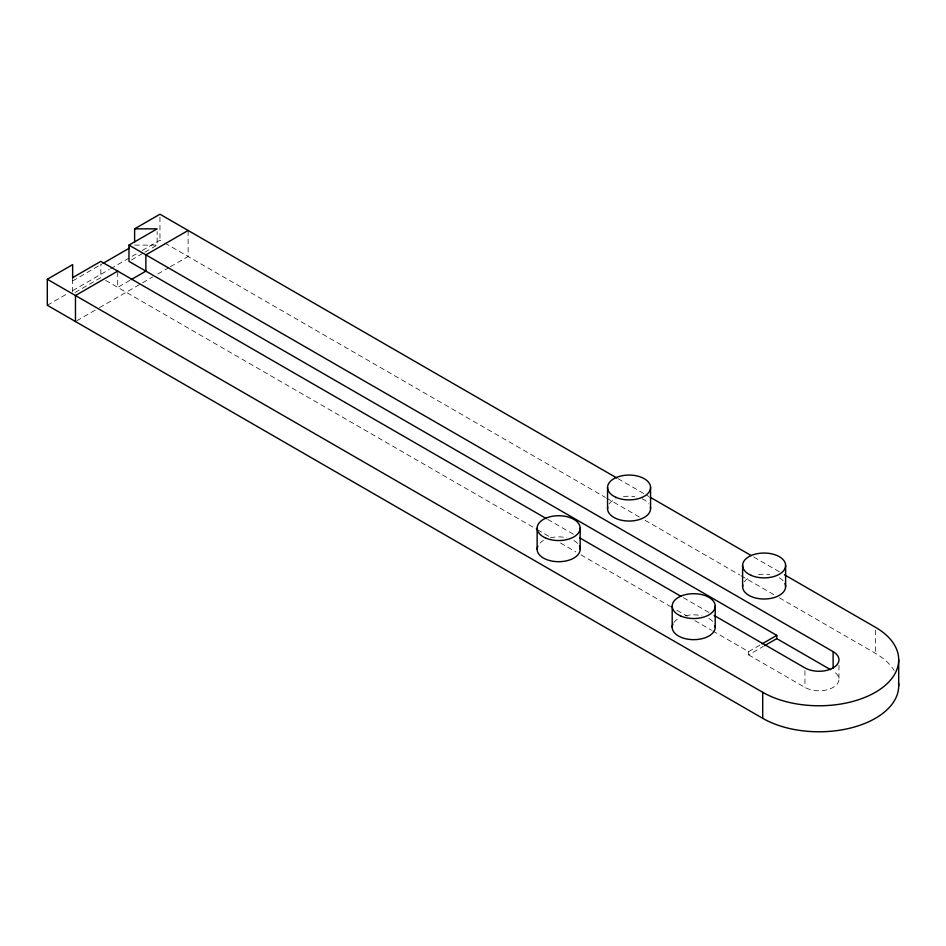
<?xml version="1.0" encoding="UTF-8"?>
<svg xmlns="http://www.w3.org/2000/svg" width="946" height="946" viewBox="0 0 946 946"><rect width="100%" height="100%" fill="white"/><g stroke="black" fill="none" stroke-linecap="round" stroke-linejoin="round"><path stroke-width="0.71" stroke-dasharray="4.73 3.55" d="M72.653 280.891L101.73 264.1M47.3 305.274L67.556 293.579M72.617 290.659L109.322 269.468M110.599 268.735L137.182 253.386M142.243 250.465L159.957 240.237L163.634 242.353M75.101 292.48L100.82 277.639L100.82 264.088M131.435 259.961L143.674 252.889M144.904 252.18L157.142 245.109L157.142 231.557M129.957 280.323L117.718 287.395L117.718 271.124M76.732 320.812L98.254 308.384M99.519 307.651L141.285 283.54M142.562 282.807L152.684 276.953M157.746 274.033L169.145 267.458M170.41 266.725L188.124 256.496L188.124 230.481M712.787 630.958L748.617 651.64L760.868 644.569M748.617 651.64L748.617 654.892L763.316 646.414M134.616 245.109L157.142 245.109M618.128 478.735L648.85 496.473M753.785 557.052L779.386 571.833M164.864 243.063L605.334 497.371M606.611 498.104L639.886 517.32M645.006 520.276L739.713 574.943M740.99 575.688L774.266 594.892M779.386 597.848L875.369 653.272A79.665 45.999 0 0 1 894.136 670.454M547.722 519.389L573.311 534.171M683.379 597.706L708.968 612.488M105.645 280.418L536.181 528.991M537.47 529.736L551.542 537.86M560.505 543.028L575.854 551.896M580.974 554.853L670.56 606.575M676.958 610.265L687.198 616.177M694.872 620.611L711.51 630.213M748.617 654.892L804.951 687.423A19.913 11.494 0 0 0 833.119 687.423A19.913 11.494 0 0 0 833.119 671.152M875.369 630.142L875.369 653.272M838.948 665.345L838.948 679.287M804.951 670.69L804.951 687.423M159.957 217.107L159.957 240.237M72.653 278.987L72.653 293.899M609.2 503.875A21.51 12.416 0 0 1 615.976 498.779M623.497 496.638A21.51 12.416 0 0 1 634.624 496.638M642.157 498.779A21.51 12.416 0 0 1 648.932 503.875M540.024 543.075A21.51 12.416 0 0 1 543.442 540.497M550.418 537.813A21.51 12.416 0 0 1 566.879 537.813M573.855 540.497A21.51 12.416 0 0 1 578.514 544.529M673.836 622.492A21.51 12.416 0 0 1 678.495 618.471M685.472 615.775A21.51 12.416 0 0 1 701.932 615.775M708.909 618.471A21.51 12.416 0 0 1 713.568 622.492M744.242 581.849A21.51 12.416 0 0 1 748.901 577.817M758.55 574.6A21.51 12.416 0 0 1 769.677 574.6M779.315 577.817A21.51 12.416 0 0 1 783.986 581.849"/><path stroke-width="1.42" d="M898.57 683.13A79.665 45.999 0 0 1 851.637 727.758A79.665 45.999 0 0 1 762.701 718.31L47.3 305.274L47.3 279.259L72.653 264.62L72.653 278.171M134.616 242.401L134.616 228.849L159.957 214.21L616.851 478.002M72.653 277.639L100.82 261.368L546.433 518.656M830.612 669.709L776.784 638.633L776.784 635.381L128.975 261.368L128.975 245.109L157.142 228.849L134.616 228.849M102.996 263.366L129.555 248.029M117.718 271.124L75.467 295.519L75.467 321.545M188.124 230.481L145.885 254.864L145.885 271.135L131.187 279.614M762.098 643.859L776.784 635.381M764.545 645.704L776.784 638.633M650.127 497.206L751.23 555.574M784.506 574.79L875.369 627.245A79.665 45.999 0 0 1 875.369 692.295A79.665 45.999 0 0 1 762.701 692.295L47.3 279.259M128.975 245.109L833.119 651.64L833.119 668.373M579.709 537.86L680.813 596.228M714.088 615.444L804.951 667.9A19.913 11.494 0 0 0 833.119 667.9A19.913 11.494 0 0 0 833.119 651.64M898.7 659.776L898.7 685.791M785.618 565.46L785.618 586.591M762.701 692.295L762.701 718.31M742.61 565.46L742.61 586.591M715.2 606.114L715.2 627.245M672.192 606.114L672.192 627.245M650.564 487.486L650.564 508.629M607.557 487.486L607.557 508.629M580.158 528.14L580.158 549.283M537.139 528.14L537.139 549.283M650.387 507.009A21.51 12.416 0 0 1 629.066 521.045A21.51 12.416 0 0 1 607.746 507.009M579.425 546.067A21.51 12.416 0 0 1 558.648 561.699A21.51 12.416 0 0 1 537.872 546.067M715.022 625.625A21.51 12.416 0 0 1 692.295 639.638A21.51 12.416 0 0 1 672.925 624.041M784.884 583.386A21.51 12.416 0 0 1 765.515 598.984A21.51 12.416 0 0 1 742.787 584.971M615.976 497.336A21.51 12.416 0 0 0 650.387 489.106A21.51 12.416 0 0 0 620.836 476.015A21.51 12.416 0 0 0 615.976 497.336M545.558 537.99A21.51 12.416 0 0 0 579.969 529.76A21.51 12.416 0 0 0 550.418 516.67A21.51 12.416 0 0 0 545.558 537.99M680.612 615.964A21.51 12.416 0 0 0 715.022 607.734A21.51 12.416 0 0 0 685.472 594.644A21.51 12.416 0 0 0 680.612 615.964M751.018 575.31A21.51 12.416 0 0 0 785.44 567.08A21.51 12.416 0 0 0 755.878 553.989A21.51 12.416 0 0 0 751.018 575.31"/></g></svg>
